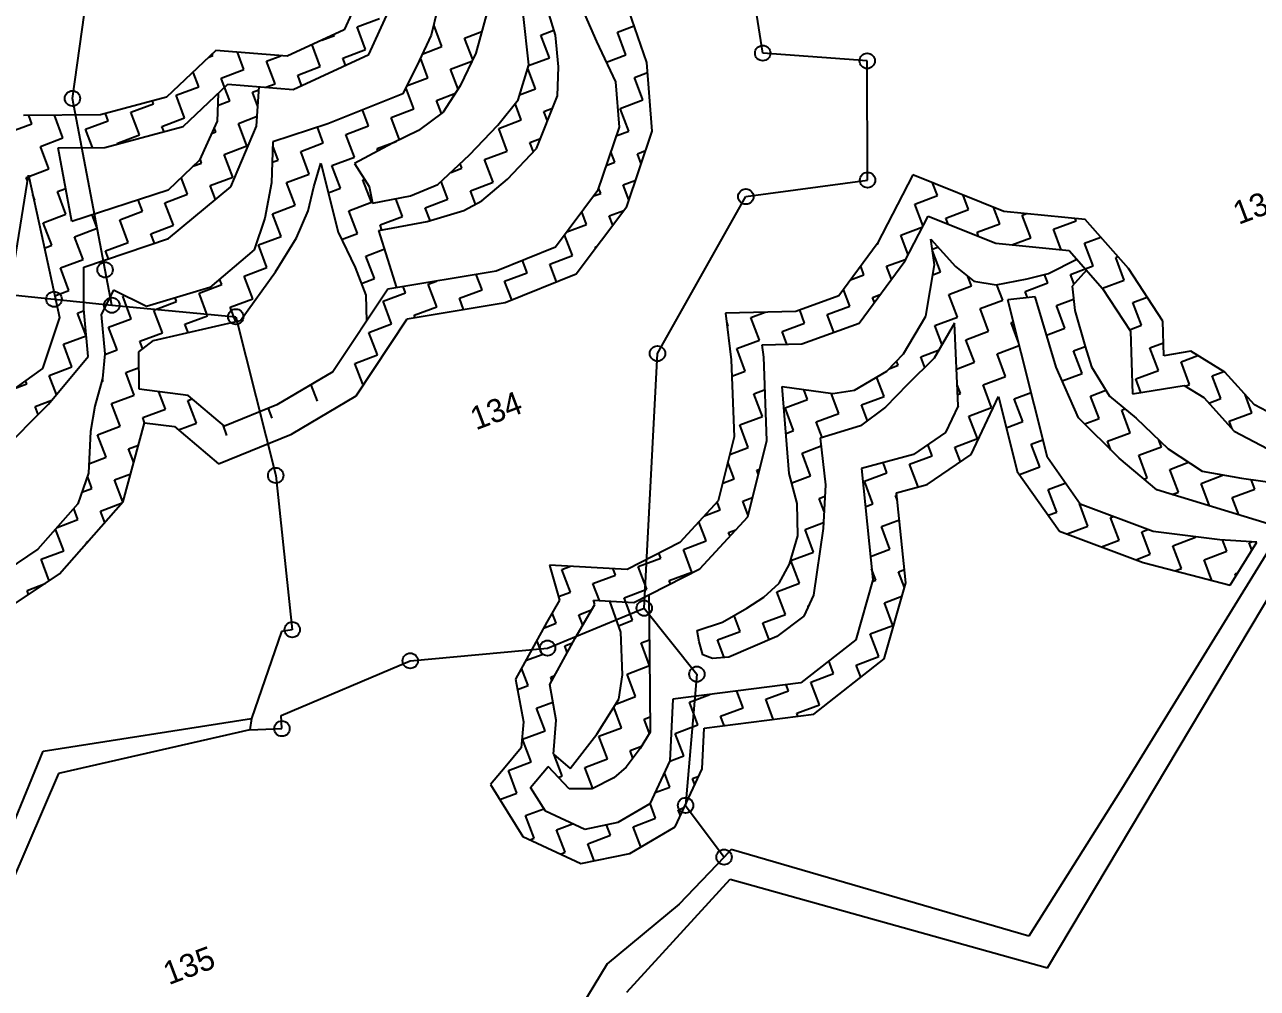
# Model space of a CAD drawing. Header units: metres. Extents: x 307096 to 311250, y 1932270 to 1936190.
# Drawn here: x 309134.9 to 309634, y 1934529.3 to 1934919.7 of the extents above; entities that cross this region are included whole.
import ezdxf

# ---------------------------------------------------------------- set-up
doc = ezdxf.new("R2010")
doc.units = ezdxf.units.M
for name, color, linetype in [('POLY_HATCH', 12, 'Continuous'), ('POLY_PARCEL', 6, 'Continuous'), ('POLY_WATER', 4, 'Continuous'), ('TEXT_PARCEL', 7, 'Continuous')]:
    doc.layers.add(name, color=color, linetype=linetype)
doc.styles.add('TEXT_MAP', font='')
doc.styles.get('TEXT_MAP').set_extended_font_data('Kruti Dev 050')

msp = doc.modelspace()

# ---------------------------------------------------------------- linework, layer by layer
for centre in [(309433.74, 1934908.19), (309476.06, 1934905.06), (309154.28, 1934889.84), (309476.2, 1934856.77), (309426.91, 1934850.05), (309167.48, 1934820.4), (309146.8, 1934808.5), (309170.21, 1934806.06), (309220.41, 1934801.4), (309391.15, 1934786.49), (309236.56, 1934737.13), (309385.77, 1934683.34), (309243.27, 1934674.63), (309346.63, 1934667.17), (309291.06, 1934662.03), (309407.09, 1934656.6), (309239.11, 1934634.53), (309402.52, 1934603.44), (309418.1, 1934582.5)]:
    msp.add_circle(centre, 3.11)
at = {"layer": 'POLY_HATCH'}
for p, q in [((309278.09, 1934948.04), (309264.3, 1934917.58)), ((309274.3, 1934907.66), (309291.16, 1934944.91)), ((309324.34, 1934932.8), (309317.56, 1934908.14)), ((309386.81, 1934904.45), (309378.39, 1934928.92)), ((309302.01, 1934925.97), (309299.56, 1934915.4)), ((309339.05, 1934903.39), (309336.81, 1934924.25)), ((309349.81, 1934915.47), (309346.8, 1934925.58)), ((309361.53, 1934923.91), (309366.48, 1934912.92)), ((309264.3, 1934917.58), (309241.27, 1934906.95)), ((309299.56, 1934915.4), (309294.61, 1934905.09)), ((309351.02, 1934902.67), (309349.81, 1934915.47)), ((309212.3, 1934909.27), (309192.41, 1934890.29)), ((309241.27, 1934906.95), (309212.3, 1934909.27)), ((309317.56, 1934908.14), (309311.28, 1934894.93)), ((309366.48, 1934912.92), (309374.19, 1934896.62)), ((309243.66, 1934893.52), (309274.3, 1934907.66)), ((309294.61, 1934905.09), (309287.98, 1934891.75)), ((309334.71, 1934889.3), (309339.05, 1934903.39)), ((309389.01, 1934876.55), (309386.81, 1934904.45)), ((309350.65, 1934890.87), (309351.02, 1934902.67)), ((309199.07, 1934878.4), (309217.13, 1934895.64)), ((309217.13, 1934895.64), (309243.66, 1934893.52)), ((309228.79, 1934878.57), (309229.86, 1934894.62)), ((309311.28, 1934894.93), (309304.43, 1934884.31)), ((309374.19, 1934896.62), (309375.64, 1934878.21)), ((309192.41, 1934890.29), (309165.58, 1934883.17)), ((309213.21, 1934891.89), (309212.83, 1934880.57)), ((309287.98, 1934891.75), (309257.63, 1934879.49)), ((309326.54, 1934878.99), (309334.71, 1934889.3)), ((309342.19, 1934869.6), (309350.65, 1934890.87)), ((309165.58, 1934883.17), (309134.41, 1934882.89)), ((309304.43, 1934884.31), (309294.37, 1934876.89)), ((309167.36, 1934869.99), (309199.07, 1934878.4)), ((309212.83, 1934880.57), (309205.73, 1934864.88)), ((309218.37, 1934853.96), (309228.79, 1934878.57)), ((309257.63, 1934879.49), (309235.41, 1934872.32)), ((309314.99, 1934866.99), (309326.54, 1934878.99)), ((309375.64, 1934878.21), (309366.91, 1934852.34)), ((309294.37, 1934876.89), (309283.85, 1934871.72)), ((309378.73, 1934846.1), (309389.01, 1934876.55)), ((309148.51, 1934869.82), (309167.36, 1934869.99)), ((309154.01, 1934840.03), (309148.51, 1934869.82)), ((309235.41, 1934872.32), (309234.87, 1934855.64)), ((309283.85, 1934871.72), (309268.46, 1934863.51)), ((309330.41, 1934857.12), (309342.19, 1934869.6)), ((309205.73, 1934864.88), (309192.96, 1934852.72)), ((309252.06, 1934854.05), (309254.9, 1934863.56)), ((309254.9, 1934863.56), (309261.82, 1934835.63)), ((309268.46, 1934863.51), (309274.42, 1934854.1)), ((309302.24, 1934854.95), (309314.99, 1934866.99)), ((309129.32, 1934813.99), (309136.48, 1934858.73)), ((309136.48, 1934858.73), (309141.75, 1934834.67)), ((309494.59, 1934858.82), (309480.1, 1934830.94)), ((309531.34, 1934844.09), (309494.59, 1934858.82)), ((309193.19, 1934833.12), (309218.37, 1934853.96)), ((309234.87, 1934855.64), (309232.2, 1934841.37)), ((309249.7, 1934844.32), (309252.06, 1934854.05)), ((309274.42, 1934854.1), (309275.75, 1934847.37)), ((309291.11, 1934850.35), (309302.24, 1934854.95)), ((309320.04, 1934848.39), (309330.41, 1934857.12)), ((309192.96, 1934852.72), (309154.01, 1934840.03)), ((309275.75, 1934847.37), (309291.11, 1934850.35)), ((309312.69, 1934844.41), (309320.04, 1934848.39)), ((309366.91, 1934852.34), (309349.81, 1934829.6)), ((309245.01, 1934833.31), (309249.7, 1934844.32)), ((309297.86, 1934840.02), (309312.69, 1934844.41)), ((309358.16, 1934818.75), (309378.73, 1934846.1)), ((309564.29, 1934840.8), (309531.34, 1934844.09)), ((309232.2, 1934841.37), (309227.83, 1934828.47)), ((309278.37, 1934836.28), (309297.86, 1934840.02)), ((309491.33, 1934823.94), (309500.78, 1934842.12)), ((309500.78, 1934842.12), (309528.17, 1934831.14)), ((309581.85, 1934820.9), (309564.29, 1934840.8)), ((309141.75, 1934834.67), (309149.09, 1934801.07)), ((309158.85, 1934821.5), (309193.19, 1934833.12)), ((309236.49, 1934819.65), (309245.01, 1934833.31)), ((309261.82, 1934835.63), (309268.8, 1934821.39)), ((309285.61, 1934813.16), (309278.37, 1934836.28)), ((309227.83, 1934828.47), (309209.85, 1934813.25)), ((309349.81, 1934829.6), (309325.89, 1934819.91)), ((309480.1, 1934830.94), (309464.58, 1934809.89)), ((309503.25, 1934822.43), (309501.79, 1934832.88)), ((309501.79, 1934832.88), (309511.75, 1934821.78)), ((309528.17, 1934831.14), (309557.82, 1934828.19)), ((309557.82, 1934828.19), (309571.33, 1934812.87)), ((309472.83, 1934798.85), (309491.33, 1934823.94)), ((309549.43, 1934818.94), (309560.89, 1934824.7)), ((309158.91, 1934804.51), (309158.85, 1934821.5)), ((309222.26, 1934799.82), (309236.49, 1934819.65)), ((309268.8, 1934821.39), (309273.05, 1934810.13)), ((309325.89, 1934819.91), (309282.01, 1934812.56)), ((309329.5, 1934807.13), (309358.16, 1934818.75)), ((309499.82, 1934801.61), (309503.25, 1934822.43)), ((309511.75, 1934821.78), (309519.24, 1934815.8)), ((309540.87, 1934816.81), (309549.43, 1934818.94)), ((309564.87, 1934820.2), (309558.98, 1934813.72)), ((309595.8, 1934799.63), (309581.85, 1934820.9)), ((309209.85, 1934813.25), (309184.3, 1934805.59)), ((309519.24, 1934815.8), (309528.34, 1934814.29)), ((309528.34, 1934814.29), (309540.87, 1934816.81)), ((309558.98, 1934813.72), (309560.17, 1934803.99)), ((309170.95, 1934812.21), (309165.86, 1934802.25)), ((309184.3, 1934805.59), (309170.95, 1934812.21)), ((309282.01, 1934812.56), (309259.76, 1934779.13)), ((309273.05, 1934810.13), (309273.38, 1934799.6)), ((309464.58, 1934809.89), (309447.12, 1934803.56)), ((309544.03, 1934809.41), (309533.01, 1934808.31)), ((309549, 1934744.33), (309533.01, 1934808.31)), ((309552.55, 1934780.99), (309544.03, 1934809.41)), ((309571.33, 1934812.87), (309582.71, 1934795.52)), ((309160.65, 1934785.35), (309158.91, 1934804.51)), ((309289.83, 1934800.49), (309329.5, 1934807.13)), ((309447.12, 1934803.56), (309418.75, 1934802.91)), ((309560.17, 1934803.99), (309564.33, 1934789.33)), ((309149.09, 1934801.07), (309142.18, 1934780.45)), ((309165.86, 1934802.25), (309167.43, 1934786.37)), ((309187.1, 1934791.78), (309222.26, 1934799.82)), ((309269.08, 1934769.31), (309289.83, 1934800.49)), ((309418.75, 1934802.91), (309421.01, 1934783.93)), ((309449.58, 1934790.42), (309472.83, 1934798.85)), ((309490.72, 1934786.34), (309499.82, 1934801.61)), ((309511.4, 1934798.73), (309503.23, 1934784.65)), ((309512.85, 1934765.3), (309511.4, 1934798.73)), ((309596.19, 1934785.61), (309595.8, 1934799.63)), ((309582.71, 1934795.52), (309583.42, 1934770.13)), ((309181.21, 1934787.14), (309187.1, 1934791.78)), ((309433.57, 1934790.05), (309449.58, 1934790.42)), ((309434.18, 1934784.97), (309433.57, 1934790.05)), ((309564.33, 1934789.33), (309566.91, 1934781.04)), ((309144.6, 1934765.95), (309160.65, 1934785.35)), ((309167.43, 1934786.37), (309166.39, 1934776.33)), ((309181.29, 1934772.07), (309181.21, 1934787.14)), ((309421.01, 1934783.93), (309422.22, 1934752.7)), ((309435.48, 1934751.33), (309434.18, 1934784.97)), ((309483.98, 1934779.4), (309490.72, 1934786.34)), ((309503.23, 1934784.65), (309492.4, 1934773.96)), ((309607.11, 1934787.41), (309596.19, 1934785.61)), ((309620.87, 1934778.95), (309607.11, 1934787.41)), ((309142.18, 1934780.45), (309121.4, 1934765.61)), ((309259.76, 1934779.13), (309237.09, 1934765.68)), ((309470.91, 1934771.72), (309483.98, 1934779.4)), ((309561.66, 1934760.49), (309552.55, 1934780.99)), ((309566.91, 1934781.04), (309574.13, 1934769.19)), ((309632.84, 1934765.69), (309620.87, 1934778.95)), ((309166.39, 1934776.33), (309163.37, 1934765.15)), ((309492.4, 1934773.96), (309483.46, 1934764.82)), ((309583.42, 1934770.13), (309604.4, 1934773.59)), ((309604.4, 1934773.59), (309612.35, 1934768.7)), ((309201.16, 1934769.47), (309181.29, 1934772.07)), ((309215.8, 1934757.07), (309201.16, 1934769.47)), ((309242.96, 1934753.82), (309269.08, 1934769.31)), ((309444.49, 1934737.93), (309441.66, 1934773.17)), ((309441.66, 1934773.17), (309462.09, 1934770.32)), ((309462.09, 1934770.32), (309470.91, 1934771.72)), ((309518.21, 1934745.63), (309529.21, 1934769.1)), ((309529.21, 1934769.1), (309536.79, 1934738.73)), ((309574.13, 1934769.19), (309584.91, 1934760.32)), ((309612.35, 1934768.7), (309624.61, 1934755.1)), ((309125.01, 1934746.21), (309144.6, 1934765.95)), ((309163.37, 1934765.15), (309161.63, 1934754.85)), ((309237.09, 1934765.68), (309215.8, 1934757.07)), ((309483.46, 1934764.82), (309473.41, 1934757.17)), ((309512.85, 1934765.3), (309507.79, 1934754.51)), ((309647.95, 1934757.73), (309632.84, 1934765.69)), ((309174.82, 1934726.5), (309183.44, 1934758.48)), ((309183.44, 1934758.48), (309195.59, 1934756.89)), ((309578.02, 1934744.11), (309561.66, 1934760.49)), ((309584.91, 1934760.32), (309597.86, 1934747.88)), ((309161.63, 1934754.85), (309160.73, 1934738.04)), ((309195.59, 1934756.89), (309213.36, 1934741.85)), ((309213.36, 1934741.85), (309242.96, 1934753.82)), ((309473.41, 1934757.17), (309457.01, 1934752.25)), ((309507.79, 1934754.51), (309494.76, 1934745.64)), ((309624.61, 1934755.1), (309640.84, 1934746.57)), ((309422.22, 1934752.7), (309415.75, 1934726.82)), ((309427.73, 1934720.36), (309435.48, 1934751.33)), ((309457.01, 1934752.25), (309459.21, 1934733.28)), ((309494.76, 1934745.64), (309473.72, 1934739.89)), ((309500.36, 1934733.49), (309518.21, 1934745.63)), ((309562.34, 1934725.47), (309549, 1934744.33)), ((309593.39, 1934731.29), (309578.02, 1934744.11)), ((309597.86, 1934747.88), (309611.74, 1934738.81)), ((309473.72, 1934739.89), (309478.29, 1934694.81)), ((309536.79, 1934738.73), (309553.91, 1934714.54)), ((309611.74, 1934738.81), (309627.65, 1934736.01)), ((309160.73, 1934738.04), (309156.43, 1934725.57)), ((309447.74, 1934725.68), (309444.49, 1934737.93)), ((309487.97, 1934730.1), (309500.36, 1934733.49)), ((309627.65, 1934736.01), (309643.06, 1934733.85)), ((309459.21, 1934733.28), (309458.18, 1934715.57)), ((309491.68, 1934693.64), (309487.97, 1934730.1)), ((309638.35, 1934717.48), (309593.39, 1934731.29)), ((309156.43, 1934725.57), (309140.31, 1934707.22)), ((309149.07, 1934697.2), (309174.82, 1934726.5)), ((309415.75, 1934726.82), (309400.22, 1934709.88)), ((309448, 1934712.58), (309447.74, 1934725.68)), ((309591.82, 1934714.43), (309562.34, 1934725.47)), ((309408.34, 1934699.21), (309427.73, 1934720.36)), ((309458.18, 1934715.57), (309454.34, 1934688.54)), ((309553.91, 1934714.54), (309587.84, 1934701.83)), ((309618.83, 1934711.02), (309591.82, 1934714.43)), ((309400.22, 1934709.88), (309378.81, 1934698.98)), ((309444.62, 1934701.12), (309448, 1934712.58)), ((309633.76, 1934710.06), (309618.83, 1934711.02)), ((309622.99, 1934692.68), (309633.76, 1934710.06)), ((309140.31, 1934707.22), (309107.01, 1934685.05)), ((309378.81, 1934698.98), (309347.45, 1934700.8)), ((309347.45, 1934700.8), (309351.51, 1934686.62)), ((309381.62, 1934685.59), (309408.34, 1934699.21)), ((309440.35, 1934693.46), (309444.62, 1934701.12)), ((309587.84, 1934701.83), (309622.99, 1934692.68)), ((309112.78, 1934673.04), (309149.07, 1934697.2)), ((309434.21, 1934687.85), (309440.35, 1934693.46)), ((309478.29, 1934694.81), (309471.42, 1934670.51)), ((309482.95, 1934662.78), (309491.68, 1934693.64)), ((309387.67, 1934688.68), (309387.93, 1934664.57)), ((309454.34, 1934688.54), (309450.35, 1934680.15)), ((309351.51, 1934686.62), (309346.36, 1934677.72)), ((309357.85, 1934671.23), (309365.74, 1934684.86)), ((309365.74, 1934684.86), (309365.26, 1934686.54)), ((309365.26, 1934686.54), (309381.62, 1934685.59)), ((309376.25, 1934673.64), (309371.87, 1934686.16)), ((309427.38, 1934683.34), (309434.21, 1934687.85)), ((309417.41, 1934677.66), (309427.38, 1934683.34)), ((309450.35, 1934680.15), (309439.43, 1934671.91)), ((309346.36, 1934677.72), (309333.67, 1934654.64)), ((309377, 1934656.32), (309376.25, 1934673.64)), ((309407.15, 1934674.31), (309417.41, 1934677.66)), ((309408.06, 1934669.7), (309407.15, 1934674.31)), ((309347.5, 1934652.41), (309357.85, 1934671.23)), ((309409.48, 1934664.46), (309408.06, 1934669.7)), ((309439.43, 1934671.91), (309420.03, 1934663.49)), ((309471.42, 1934670.51), (309449.22, 1934653.09)), ((309387.93, 1934664.57), (309388.25, 1934633.06)), ((309413.37, 1934662.91), (309409.48, 1934664.46)), ((309420.03, 1934663.49), (309413.37, 1934662.91)), ((309454.51, 1934640.46), (309482.95, 1934662.78)), ((309333.67, 1934654.64), (309336.87, 1934637.35)), ((309375.51, 1934646.41), (309377, 1934656.32)), ((309350.17, 1934638.01), (309347.5, 1934652.41)), ((309449.22, 1934653.09), (309397.31, 1934646.43)), ((309366.53, 1934632.29), (309375.51, 1934646.41)), ((309397.31, 1934646.43), (309396.2, 1934621.46)), ((309410, 1934634.75), (309454.51, 1934640.46)), ((309336.87, 1934637.35), (309335.97, 1934626.74)), ((309349, 1934624.24), (309350.17, 1934638.01)), ((309409.27, 1934618.24), (309410, 1934634.75)), ((309355.82, 1934618.35), (309366.53, 1934632.29)), ((309388.25, 1934633.06), (309384.11, 1934626.54)), ((309335.97, 1934626.74), (309329.43, 1934618.9)), ((309349, 1934624.24), (309355.82, 1934618.35)), ((309384.11, 1934626.54), (309378.46, 1934618.91)), ((309329.43, 1934618.9), (309323.52, 1934611.93)), ((309339.79, 1934610.72), (309346.89, 1934619.23)), ((309355.33, 1934610.18), (309346.89, 1934619.23)), ((309378.46, 1934618.91), (309373.49, 1934614.56)), ((309396.2, 1934621.46), (309388.05, 1934604.08)), ((309373.49, 1934614.56), (309364.7, 1934610.14)), ((309398.27, 1934594.78), (309409.27, 1934618.24)), ((309323.52, 1934611.93), (309336.6, 1934590.83)), ((309345.74, 1934601.12), (309339.79, 1934610.72)), ((309364.7, 1934610.14), (309355.33, 1934610.18)), ((309388.05, 1934604.08), (309375.09, 1934596.46)), ((309361.68, 1934593.67), (309345.74, 1934601.12)), ((309375.09, 1934596.46), (309361.68, 1934593.67)), ((309379.91, 1934583.99), (309398.27, 1934594.78)), ((309336.6, 1934590.83), (309360.07, 1934579.85)), ((309360.07, 1934579.85), (309379.91, 1934583.99))]:
    msp.add_line(p, q, dxfattribs=at)
at = {"layer": 'POLY_HATCH', "linetype": 'Continuous'}
for p, q in [((309269.49, 1934918.78), (309278.65, 1934922.24)), ((309272.95, 1934909.62), (309269.49, 1934918.78)), ((309303.88, 1934910.83), (309300.55, 1934919.65)), ((309374.89, 1934916.69), (309381.71, 1934919.27)), ((309255.31, 1934913.43), (309260.34, 1934915.33)), ((309260.34, 1934915.33), (309260.2, 1934915.69)), ((309313.04, 1934914.28), (309319.96, 1934916.9)), ((309316.33, 1934905.56), (309313.04, 1934914.28)), ((309343.96, 1934915.49), (309349.22, 1934917.47)), ((309347.42, 1934906.33), (309343.96, 1934915.49)), ((309378.35, 1934907.54), (309374.89, 1934916.69)), ((309223.7, 1934901.51), (309221.04, 1934908.57)), ((309254.63, 1934902.71), (309251.29, 1934911.58)), ((309263.79, 1934906.17), (309272.95, 1934909.62)), ((309295.92, 1934907.83), (309303.88, 1934910.83)), ((309209.52, 1934906.62), (309211.09, 1934907.21)), ((309211.09, 1934907.21), (309210.84, 1934907.88)), ((309232.86, 1934904.96), (309238.68, 1934907.16)), ((309236.32, 1934895.81), (309232.86, 1934904.96)), ((309264.87, 1934903.31), (309263.79, 1934906.17)), ((309298.17, 1934898.22), (309295.15, 1934906.23)), ((309307.33, 1934901.67), (309316.04, 1934904.96)), ((309338.97, 1934903.14), (309347.42, 1934906.33)), ((309370.44, 1934904.55), (309378.35, 1934907.54)), ((309205.39, 1934894.6), (309203.15, 1934900.54)), ((309214.54, 1934898.05), (309223.7, 1934901.51)), ((309215.9, 1934894.46), (309214.54, 1934898.05)), ((309245.47, 1934899.26), (309254.63, 1934902.71)), ((309247.05, 1934895.08), (309245.47, 1934899.26)), ((309289.59, 1934894.98), (309298.17, 1934898.22)), ((309310.39, 1934893.55), (309307.33, 1934901.67)), ((309341.72, 1934893.72), (309338.61, 1934901.96)), ((309381.8, 1934898.38), (309387.13, 1934900.39)), ((309385.26, 1934889.22), (309381.8, 1934898.38)), ((309196.23, 1934891.15), (309205.39, 1934894.6)), ((309218, 1934888.9), (309215.9, 1934894.46)), ((309227.16, 1934892.35), (309229.78, 1934893.34)), ((309232.6, 1934894.41), (309236.32, 1934895.81)), ((309292.47, 1934885.6), (309289.22, 1934894.23)), ((309335.33, 1934891.31), (309341.72, 1934893.72)), ((309187.07, 1934887.69), (309186.67, 1934888.76)), ((309199.68, 1934881.99), (309196.23, 1934891.15)), ((309213.04, 1934887.03), (309218, 1934888.9)), ((309229.32, 1934886.61), (309227.16, 1934892.35)), ((309301.63, 1934889.06), (309309.38, 1934891.98)), ((309303.64, 1934883.72), (309301.63, 1934889.06)), ((309376.1, 1934885.76), (309385.26, 1934889.22)), ((309168.75, 1934880.78), (309167.65, 1934883.72)), ((309177.91, 1934884.24), (309187.07, 1934887.69)), ((309181.37, 1934875.08), (309177.91, 1934884.24)), ((309274.15, 1934878.69), (309271.71, 1934885.18)), ((309283.31, 1934882.15), (309292.47, 1934885.6)), ((309336.01, 1934881.11), (309333.5, 1934887.77)), ((309345.17, 1934884.56), (309348.66, 1934885.88)), ((309346.62, 1934880.73), (309345.17, 1934884.56)), ((309379.55, 1934876.61), (309376.1, 1934885.76)), ((309128.67, 1934876.12), (309137.82, 1934879.58)), ((309137.82, 1934879.58), (309136.57, 1934882.91)), ((309150.44, 1934873.87), (309146.99, 1934883)), ((309159.6, 1934877.33), (309168.75, 1934880.78)), ((309190.52, 1934878.53), (309199.68, 1934881.99)), ((309191.35, 1934876.35), (309190.52, 1934878.53)), ((309221.45, 1934879.74), (309229.06, 1934882.61)), ((309224.91, 1934870.58), (309221.45, 1934879.74)), ((309255.84, 1934871.79), (309253.44, 1934878.14)), ((309265, 1934875.24), (309274.15, 1934878.69)), ((309286.71, 1934873.13), (309283.31, 1934882.15)), ((309326.85, 1934877.65), (309336.01, 1934881.11)), ((309388.71, 1934880.06), (309388.73, 1934880.07)), ((309388.74, 1934880), (309388.71, 1934880.06)), ((309141.28, 1934870.42), (309150.44, 1934873.87)), ((309162.38, 1934869.94), (309159.6, 1934877.33)), ((309172.21, 1934871.62), (309181.37, 1934875.08)), ((309210.6, 1934875.64), (309212.3, 1934876.28)), ((309212.3, 1934876.28), (309211.66, 1934877.98)), ((309268.45, 1934866.08), (309265, 1934875.24)), ((309330.31, 1934868.49), (309326.85, 1934877.65)), ((309339.47, 1934871.95), (309343.77, 1934873.57)), ((309374.45, 1934874.68), (309379.55, 1934876.61)), ((309144.73, 1934861.26), (309141.28, 1934870.42)), ((309172.33, 1934871.31), (309172.21, 1934871.62)), ((309215.75, 1934867.13), (309224.91, 1934870.58)), ((309237.52, 1934864.88), (309235.35, 1934870.62)), ((309246.68, 1934868.33), (309255.84, 1934871.79)), ((309250.13, 1934859.17), (309246.68, 1934868.33)), ((309277.61, 1934869.54), (309285.32, 1934872.45)), ((309277.97, 1934868.58), (309277.61, 1934869.54)), ((309321.15, 1934865.04), (309330.31, 1934868.49)), ((309340.88, 1934868.21), (309339.47, 1934871.95)), ((309373.85, 1934863.99), (309372.26, 1934868.2)), ((309383.01, 1934867.45), (309386.36, 1934868.71)), ((309203.06, 1934862.34), (309206.59, 1934863.67)), ((309206.59, 1934863.67), (309205.95, 1934865.37)), ((309219.2, 1934857.97), (309215.75, 1934867.13)), ((309235.14, 1934863.98), (309237.52, 1934864.88)), ((309259.29, 1934862.63), (309268.45, 1934866.08)), ((309311.99, 1934861.58), (309311.27, 1934863.49)), ((309324.6, 1934855.88), (309321.15, 1934865.04)), ((309370.4, 1934862.69), (309373.85, 1934863.99)), ((309384.55, 1934863.35), (309383.01, 1934867.45)), ((309135.58, 1934857.81), (309136.38, 1934858.11)), ((309136.6, 1934858.19), (309144.73, 1934861.26)), ((309240.98, 1934855.72), (309250.13, 1934859.17)), ((309262.75, 1934853.47), (309259.29, 1934862.63)), ((309307.44, 1934859.87), (309311.99, 1934861.58)), ((309136.11, 1934856.4), (309135.58, 1934857.81)), ((309148.19, 1934852.1), (309151.55, 1934853.37)), ((309200.89, 1934851.06), (309198.33, 1934857.84)), ((309210.05, 1934854.51), (309219.2, 1934857.97)), ((309212.19, 1934848.84), (309210.05, 1934854.51)), ((309244.43, 1934846.56), (309240.98, 1934855.72)), ((309257.86, 1934851.63), (309262.75, 1934853.47)), ((309271.9, 1934856.92), (309272.49, 1934857.14)), ((309275.36, 1934847.77), (309271.9, 1934856.92)), ((309306.29, 1934848.97), (309303.56, 1934856.2)), ((309315.45, 1934852.43), (309324.6, 1934855.88)), ((309368.15, 1934851.38), (309367.32, 1934853.56)), ((309377.3, 1934854.84), (309382.32, 1934856.73)), ((309379.61, 1934848.71), (309377.3, 1934854.84)), ((309504.48, 1934850.5), (309502.54, 1934855.63)), ((309139.03, 1934848.65), (309138.22, 1934850.8)), ((309138.72, 1934848.53), (309139.03, 1934848.65)), ((309151.64, 1934842.94), (309148.19, 1934852.1)), ((309182.57, 1934844.15), (309180.83, 1934848.77)), ((309191.73, 1934847.6), (309200.89, 1934851.06)), ((309287.97, 1934842.06), (309285.27, 1934849.22)), ((309297.13, 1934845.52), (309306.29, 1934848.97)), ((309317.49, 1934847.01), (309315.45, 1934852.43)), ((309365.42, 1934850.35), (309368.15, 1934851.38)), ((309495.32, 1934847.04), (309504.48, 1934850.5)), ((309517.09, 1934844.8), (309514.86, 1934850.69)), ((309173.41, 1934840.69), (309182.57, 1934844.15)), ((309195.18, 1934838.45), (309191.73, 1934847.6)), ((309235.27, 1934843.11), (309244.43, 1934846.56)), ((309238.73, 1934833.95), (309235.27, 1934843.11)), ((309266.2, 1934844.31), (309275.36, 1934847.77)), ((309269.66, 1934835.15), (309266.2, 1934844.31)), ((309299.07, 1934840.38), (309297.13, 1934845.52)), ((309362.44, 1934838.77), (309360.53, 1934843.85)), ((309371.6, 1934842.22), (309377.48, 1934844.44)), ((309498.69, 1934838.1), (309495.32, 1934847.04)), ((309507.93, 1934841.34), (309517.09, 1934844.8)), ((309529.7, 1934839.09), (309527.19, 1934845.75)), ((309538.86, 1934842.55), (309540.52, 1934843.17)), ((309142.48, 1934839.49), (309151.64, 1934842.94)), ((309145.94, 1934830.33), (309142.48, 1934839.49)), ((309164.26, 1934837.24), (309162.2, 1934842.7)), ((309176.87, 1934831.54), (309173.41, 1934840.69)), ((309186.03, 1934834.99), (309195.18, 1934838.45)), ((309278.81, 1934838.61), (309287.97, 1934842.06)), ((309279.6, 1934836.52), (309278.81, 1934838.61)), ((309354.43, 1934835.75), (309362.44, 1934838.77)), ((309373.01, 1934838.49), (309371.6, 1934842.22)), ((309508.86, 1934838.88), (309507.93, 1934841.34)), ((309520.54, 1934835.64), (309529.7, 1934839.09)), ((309542.31, 1934833.39), (309538.86, 1934842.55)), ((309551.47, 1934836.84), (309560.63, 1934840.3)), ((309560.63, 1934840.3), (309560.29, 1934841.2)), ((309155.1, 1934833.79), (309164.26, 1934837.24)), ((309158.55, 1934824.63), (309155.1, 1934833.79)), ((309187.46, 1934831.18), (309186.03, 1934834.99)), ((309229.57, 1934830.49), (309238.73, 1934833.95)), ((309263.24, 1934832.73), (309269.66, 1934835.15)), ((309356.74, 1934826.16), (309353.56, 1934834.59)), ((309489.61, 1934834.43), (309498.53, 1934837.8)), ((309492.63, 1934826.44), (309489.61, 1934834.43)), ((309521.18, 1934833.94), (309520.54, 1934835.64)), ((309534.65, 1934830.5), (309542.31, 1934833.39)), ((309554.62, 1934828.51), (309551.47, 1934836.84)), ((309564.08, 1934831.14), (309570.63, 1934833.61)), ((309142.95, 1934829.2), (309145.94, 1934830.33)), ((309167.71, 1934828.08), (309176.87, 1934831.54)), ((309233.02, 1934821.33), (309229.57, 1934830.49)), ((309273.11, 1934825.99), (309280.7, 1934828.86)), ((309365.9, 1934829.61), (309366.5, 1934829.84)), ((309366.04, 1934829.23), (309365.9, 1934829.61)), ((309480, 1934830.8), (309480.46, 1934830.98)), ((309480.46, 1934830.98), (309480.31, 1934831.36)), ((309502.36, 1934828.78), (309504.68, 1934829.65)), ((309505.68, 1934819.57), (309502.45, 1934828.13)), ((309567.54, 1934821.98), (309564.08, 1934831.14)), ((309149.39, 1934821.17), (309158.55, 1934824.63)), ((309168.91, 1934824.9), (309167.71, 1934828.08)), ((309276.56, 1934816.84), (309273.11, 1934825.99)), ((309338.42, 1934819.25), (309336.54, 1934824.23)), ((309347.58, 1934822.7), (309356.74, 1934826.16)), ((309483.91, 1934821.82), (309491.77, 1934824.78)), ((309576.7, 1934825.44), (309577.56, 1934825.76)), ((309580.15, 1934816.28), (309576.7, 1934825.44)), ((309152.85, 1934812.01), (309149.39, 1934821.17)), ((309223.86, 1934817.88), (309233.02, 1934821.33)), ((309320.11, 1934812.34), (309317.76, 1934818.55)), ((309329.26, 1934815.79), (309338.42, 1934819.25)), ((309350.28, 1934815.55), (309347.58, 1934822.7)), ((309469.31, 1934816.31), (309474.75, 1934818.36)), ((309474.75, 1934818.36), (309473.42, 1934821.89)), ((309485.89, 1934816.56), (309483.91, 1934821.82)), ((309502.59, 1934818.4), (309505.68, 1934819.57)), ((309549.22, 1934815.07), (309547.91, 1934818.56)), ((309558.38, 1934818.53), (309564.35, 1934820.78)), ((309559.84, 1934814.66), (309558.38, 1934818.53)), ((309564.35, 1934820.78), (309567.54, 1934821.98)), ((309205.55, 1934810.97), (309214.71, 1934814.43)), ((309214.71, 1934814.43), (309213.87, 1934816.65)), ((309227.32, 1934808.72), (309223.86, 1934817.88)), ((309271.27, 1934814.84), (309276.56, 1934816.84)), ((309289.18, 1934811.13), (309288.24, 1934813.6)), ((309298.34, 1934814.59), (309301.7, 1934815.86)), ((309301.79, 1934805.43), (309298.34, 1934814.59)), ((309332.13, 1934808.2), (309329.26, 1934815.79)), ((309509.14, 1934810.41), (309518.29, 1934813.87)), ((309518.29, 1934813.87), (309516.84, 1934817.72)), ((309530.91, 1934808.16), (309528.58, 1934814.34)), ((309540.06, 1934811.62), (309549.22, 1934815.07)), ((309571.28, 1934812.93), (309580.15, 1934816.28)), ((309147.17, 1934809.87), (309152.85, 1934812.01)), ((309174.62, 1934809.77), (309175.33, 1934810.03)), ((309178.07, 1934800.61), (309174.62, 1934809.77)), ((309196.39, 1934807.52), (309195.81, 1934809.04)), ((309209, 1934801.81), (309205.55, 1934810.97)), ((309218.16, 1934805.27), (309227.32, 1934808.72)), ((309280.02, 1934807.68), (309289.18, 1934811.13)), ((309310.95, 1934808.88), (309320.11, 1934812.34)), ((309312.67, 1934804.31), (309310.95, 1934808.88)), ((309469.05, 1934805.75), (309466.5, 1934812.5)), ((309478.21, 1934809.21), (309481.34, 1934810.39)), ((309478.97, 1934807.18), (309478.21, 1934809.21)), ((309512.59, 1934801.25), (309509.14, 1934810.41)), ((309521.75, 1934804.71), (309530.91, 1934808.16)), ((309541.01, 1934809.11), (309540.06, 1934811.62)), ((309552.68, 1934805.91), (309559.62, 1934808.53)), ((309583.61, 1934807.12), (309589.44, 1934809.32)), ((309156.3, 1934802.86), (309158.97, 1934803.86)), ((309187.23, 1934804.06), (309196.39, 1934807.52)), ((309190.69, 1934794.9), (309187.23, 1934804.06)), ((309220.38, 1934799.39), (309218.16, 1934805.27)), ((309283.47, 1934798.52), (309280.02, 1934807.68)), ((309292.63, 1934801.97), (309301.79, 1934805.43)), ((309428.96, 1934801.09), (309434.76, 1934803.28)), ((309450.73, 1934798.84), (309448.73, 1934804.15)), ((309459.89, 1934802.3), (309469.05, 1934805.75)), ((309525.2, 1934795.55), (309521.75, 1934804.71)), ((309556.13, 1934796.76), (309552.68, 1934805.91)), ((309587.06, 1934797.96), (309583.61, 1934807.12)), ((309159.76, 1934793.7), (309156.3, 1934802.86)), ((309168.92, 1934797.15), (309178.07, 1934800.61)), ((309199.84, 1934798.36), (309209, 1934801.81)), ((309201.12, 1934794.98), (309199.84, 1934798.36)), ((309274.32, 1934795.07), (309283.47, 1934798.52)), ((309292.99, 1934801.02), (309292.63, 1934801.97)), ((309419.8, 1934797.64), (309419.18, 1934799.28)), ((309432.42, 1934791.93), (309428.96, 1934801.09)), ((309441.57, 1934795.39), (309450.73, 1934798.84)), ((309462.59, 1934795.13), (309459.89, 1934802.3)), ((309503.43, 1934797.8), (309512.59, 1934801.25)), ((309534.36, 1934799), (309535.25, 1934799.34)), ((309537.25, 1934791.34), (309534.36, 1934799)), ((309150.6, 1934790.24), (309159.76, 1934793.7)), ((309172.37, 1934787.99), (309168.92, 1934797.15)), ((309181.53, 1934791.45), (309190.69, 1934794.9)), ((309277.77, 1934785.91), (309274.32, 1934795.07)), ((309419.4, 1934797.48), (309419.8, 1934797.64)), ((309443.5, 1934790.28), (309441.57, 1934795.39)), ((309506.36, 1934790.04), (309503.43, 1934797.8)), ((309516.04, 1934792.1), (309525.2, 1934795.55)), ((309548.67, 1934793.94), (309556.13, 1934796.76)), ((309582.29, 1934796.16), (309587.06, 1934797.96)), ((309154.05, 1934781.09), (309150.6, 1934790.24)), ((309182.71, 1934788.32), (309181.53, 1934791.45)), ((309423.26, 1934788.48), (309432.42, 1934791.93)), ((309426.71, 1934779.32), (309423.26, 1934788.48)), ((309519.5, 1934782.94), (309516.04, 1934792.1)), ((309528.66, 1934786.39), (309537.64, 1934789.78)), ((309559.59, 1934787.6), (309564.31, 1934789.38)), ((309590.52, 1934788.8), (309596.04, 1934790.89)), ((309593.97, 1934779.64), (309590.52, 1934788.8)), ((309167.4, 1934786.12), (309172.37, 1934787.99)), ((309268.61, 1934782.45), (309277.77, 1934785.91)), ((309488.57, 1934781.73), (309487.92, 1934783.46)), ((309497.73, 1934785.19), (309505.17, 1934787.99)), ((309499.37, 1934780.84), (309497.73, 1934785.19)), ((309532.11, 1934777.23), (309528.66, 1934786.39)), ((309563.04, 1934778.44), (309559.59, 1934787.6)), ((309603.13, 1934783.1), (309609.94, 1934785.67)), ((309144.9, 1934777.63), (309154.05, 1934781.09)), ((309175.82, 1934778.84), (309181.24, 1934780.88)), ((309179.28, 1934769.68), (309175.82, 1934778.84)), ((309271.78, 1934774.07), (309268.61, 1934782.45)), ((309421.27, 1934777.27), (309426.71, 1934779.32)), ((309484.9, 1934780.35), (309488.57, 1934781.73)), ((309512.21, 1934780.19), (309519.5, 1934782.94)), ((309555.03, 1934775.42), (309563.04, 1934778.44)), ((309584.81, 1934776.19), (309593.97, 1934779.64)), ((309606.58, 1934773.94), (309603.13, 1934783.1)), ((309615.74, 1934777.4), (309620.49, 1934779.19)), ((309130.78, 1934772.31), (309135.74, 1934774.18)), ((309135.74, 1934774.18), (309135.24, 1934775.49)), ((309147.83, 1934769.85), (309144.9, 1934777.63)), ((309166.07, 1934775.16), (309166.67, 1934775.38)), ((309166.67, 1934775.38), (309166.36, 1934776.2)), ((309253.46, 1934767.16), (309250.92, 1934773.88)), ((309482.87, 1934769.12), (309479.89, 1934777)), ((309513.8, 1934770.32), (309512.49, 1934773.8)), ((309522.95, 1934773.78), (309532.11, 1934777.23)), ((309526.41, 1934764.62), (309522.95, 1934773.78)), ((309586.88, 1934770.7), (309584.81, 1934776.19)), ((309604.87, 1934773.3), (309606.58, 1934773.94)), ((309619.2, 1934768.24), (309615.74, 1934777.4)), ((309170.12, 1934766.22), (309179.28, 1934769.68)), ((309191.89, 1934763.97), (309189.23, 1934771.03)), ((309430.17, 1934770.16), (309434.69, 1934771.87)), ((309433.62, 1934761), (309430.17, 1934770.16)), ((309451.94, 1934767.91), (309450.42, 1934771.95)), ((309464.55, 1934762.21), (309461.46, 1934770.41)), ((309473.71, 1934765.66), (309482.87, 1934769.12)), ((309512.65, 1934769.89), (309513.8, 1934770.32)), ((309535.57, 1934768.08), (309542.42, 1934770.66)), ((309566.5, 1934769.28), (309572.66, 1934771.61)), ((309569.95, 1934760.12), (309566.5, 1934769.28)), ((309614.4, 1934766.43), (309619.2, 1934768.24)), ((309631.81, 1934762.53), (309629.03, 1934769.91)), ((309139.19, 1934765.02), (309145.94, 1934767.56)), ((309140.43, 1934761.74), (309139.19, 1934765.02)), ((309173.58, 1934757.07), (309170.12, 1934766.22)), ((309182.73, 1934760.52), (309191.89, 1934763.97)), ((309201.05, 1934767.43), (309202.79, 1934768.09)), ((309204.5, 1934758.27), (309201.05, 1934767.43)), ((309235.14, 1934760.25), (309233.62, 1934764.28)), ((309442.78, 1934764.46), (309451.94, 1934767.91)), ((309446.23, 1934755.3), (309442.78, 1934764.46)), ((309476.13, 1934759.24), (309473.71, 1934765.66)), ((309517.25, 1934761.17), (309526.41, 1934764.62)), ((309539.02, 1934758.92), (309535.57, 1934768.08)), ((309579.11, 1934763.58), (309580.37, 1934764.05)), ((309582.56, 1934754.42), (309579.11, 1934763.58)), ((309183.51, 1934758.47), (309182.73, 1934760.52)), ((309197.21, 1934755.52), (309204.5, 1934758.27)), ((309424.46, 1934757.55), (309433.62, 1934761)), ((309455.39, 1934758.76), (309464.55, 1934762.21)), ((309457.76, 1934752.48), (309455.39, 1934758.76)), ((309520.7, 1934752.01), (309517.25, 1934761.17)), ((309532.38, 1934756.41), (309539.02, 1934758.92)), ((309564.2, 1934757.95), (309569.95, 1934760.12)), ((309622.65, 1934759.08), (309631.81, 1934762.53)), ((309623.82, 1934755.98), (309622.65, 1934759.08)), ((309164.42, 1934753.61), (309173.58, 1934757.07)), ((309167.87, 1934744.45), (309164.42, 1934753.61)), ((309216.83, 1934753.34), (309215.24, 1934757.55)), ((309427.92, 1934748.39), (309424.46, 1934757.55)), ((309443.19, 1934754.15), (309446.23, 1934755.3)), ((309573.4, 1934750.96), (309582.56, 1934754.42)), ((309177.03, 1934747.91), (309180.99, 1934749.4)), ((309420.44, 1934745.57), (309427.92, 1934748.39)), ((309449.69, 1934746.14), (309457.38, 1934749.04)), ((309502.39, 1934745.1), (309500.67, 1934749.66)), ((309511.55, 1934748.55), (309520.7, 1934752.01)), ((309513.78, 1934742.62), (309511.55, 1934748.55)), ((309542.47, 1934749.76), (309547.2, 1934751.54)), ((309545.93, 1934740.6), (309542.47, 1934749.76)), ((309574.76, 1934747.38), (309573.4, 1934750.96)), ((309586.02, 1934745.26), (309595.17, 1934748.72)), ((309595.17, 1934748.72), (309594.14, 1934751.45)), ((309160.94, 1934741.84), (309167.87, 1934744.45)), ((309179.11, 1934742.4), (309177.03, 1934747.91)), ((309453.14, 1934736.98), (309449.69, 1934746.14)), ((309493.23, 1934741.64), (309502.39, 1934745.1)), ((309589.47, 1934736.1), (309586.02, 1934745.26)), ((309422.21, 1934735.78), (309419.67, 1934742.51)), ((309431.37, 1934739.23), (309432.57, 1934739.69)), ((309432.02, 1934737.5), (309431.37, 1934739.23)), ((309484.07, 1934738.19), (309482.52, 1934742.3)), ((309496.68, 1934732.49), (309493.23, 1934741.64)), ((309537.67, 1934737.49), (309545.93, 1934740.6)), ((309598.63, 1934739.56), (309606.21, 1934742.42)), ((309602.08, 1934730.4), (309598.63, 1934739.56)), ((309161.88, 1934732.61), (309160.3, 1934736.79)), ((309171.33, 1934735.29), (309177.85, 1934737.76)), ((309174.69, 1934726.36), (309171.33, 1934735.29)), ((309417.55, 1934734.02), (309422.21, 1934735.78)), ((309445.5, 1934734.1), (309453.14, 1934736.98)), ((309474.91, 1934734.74), (309484.07, 1934738.19)), ((309478.37, 1934725.58), (309474.91, 1934734.74)), ((309549.38, 1934731.44), (309556.28, 1934734.04)), ((309588.2, 1934735.62), (309589.47, 1934736.1)), ((309611.24, 1934733.85), (309620.36, 1934737.29)), ((309614.68, 1934724.75), (309611.24, 1934733.85)), ((309633.01, 1934731.6), (309631.56, 1934735.46)), ((309158.06, 1934730.29), (309162.17, 1934731.84)), ((309162.17, 1934731.84), (309161.88, 1934732.61)), ((309456.6, 1934727.83), (309458.94, 1934728.71)), ((309487.53, 1934729.03), (309488.06, 1934729.23)), ((309488.29, 1934727.01), (309487.53, 1934729.03)), ((309496.67, 1934732.48), (309496.68, 1934732.49)), ((309552.84, 1934722.28), (309549.38, 1934731.44)), ((309599.48, 1934729.42), (309602.08, 1934730.4)), ((309623.85, 1934728.15), (309633.01, 1934731.6)), ((309156.46, 1934719.23), (309154.78, 1934723.69)), ((309165.62, 1934722.68), (309174.35, 1934725.98)), ((309416.51, 1934723.17), (309415.31, 1934726.34)), ((309425.67, 1934726.62), (309429.68, 1934728.13)), ((309427.85, 1934720.83), (309425.67, 1934726.62)), ((309458.59, 1934722.55), (309456.6, 1934727.83)), ((309475.29, 1934724.42), (309478.37, 1934725.58)), ((309562, 1934725.74), (309562.12, 1934725.78)), ((309565.45, 1934716.58), (309562, 1934725.74)), ((309626.51, 1934721.12), (309623.85, 1934728.15)), ((309148.08, 1934716.07), (309156.46, 1934719.23)), ((309167.38, 1934718.03), (309165.62, 1934722.68)), ((309410.23, 1934720.8), (309416.51, 1934723.17)), ((309481.82, 1934716.42), (309489.09, 1934719.16)), ((309549.36, 1934720.97), (309552.84, 1934722.28)), ((309574.61, 1934720.04), (309575.73, 1934720.46)), ((309578.06, 1934710.88), (309574.61, 1934720.04)), ((309150.76, 1934706.61), (309147.46, 1934715.36)), ((309410.81, 1934710.55), (309407.9, 1934718.26)), ((309419.96, 1934714.01), (309422.93, 1934715.13)), ((309420.53, 1934712.51), (309419.96, 1934714.01)), ((309450.89, 1934715.21), (309458.33, 1934718.02)), ((309454.35, 1934706.06), (309450.89, 1934715.21)), ((309485.28, 1934707.26), (309481.82, 1934716.42)), ((309556.98, 1934713.39), (309565.45, 1934716.58)), ((309587.22, 1934714.33), (309589.64, 1934715.24)), ((309590.68, 1934705.17), (309587.22, 1934714.33)), ((309159.92, 1934710.07), (309160.61, 1934710.33)), ((309160.06, 1934709.7), (309159.92, 1934710.07)), ((309401.65, 1934707.1), (309410.81, 1934710.55)), ((309570.9, 1934708.17), (309578.06, 1934710.88)), ((309599.83, 1934708.63), (309608.99, 1934712.08)), ((309603.29, 1934699.47), (309599.83, 1934708.63)), ((309608.99, 1934712.08), (309608.92, 1934712.27)), ((309621.61, 1934706.38), (309619.88, 1934710.96)), ((309630.76, 1934709.83), (309631.71, 1934710.19)), ((309631.84, 1934706.97), (309630.76, 1934709.83)), ((309141.6, 1934703.16), (309150.76, 1934706.61)), ((309383.33, 1934700.19), (309392.49, 1934703.64)), ((309392.49, 1934703.64), (309391.76, 1934705.57)), ((309405.1, 1934697.94), (309401.65, 1934707.1)), ((309445.19, 1934702.6), (309454.35, 1934706.06)), ((309477.33, 1934704.26), (309485.28, 1934707.26)), ((309584.81, 1934702.96), (309590.68, 1934705.17)), ((309612.45, 1934702.92), (309621.61, 1934706.38)), ((309144.9, 1934694.42), (309141.6, 1934703.16)), ((309352.4, 1934698.99), (309355.9, 1934700.31)), ((309355.86, 1934689.83), (309352.4, 1934698.99)), ((309374.17, 1934696.74), (309373.21, 1934699.3)), ((309386.79, 1934691.03), (309383.33, 1934700.19)), ((309448.64, 1934693.44), (309445.19, 1934702.6)), ((309479.57, 1934694.65), (309477.84, 1934699.23)), ((309488.73, 1934698.1), (309491.13, 1934699.01)), ((309600.68, 1934698.49), (309603.29, 1934699.47)), ((309615.58, 1934694.61), (309612.45, 1934702.92)), ((309365.01, 1934693.28), (309374.17, 1934696.74)), ((309395.94, 1934694.49), (309405.1, 1934697.94)), ((309396.45, 1934693.15), (309395.94, 1934694.49)), ((309439.49, 1934689.99), (309448.64, 1934693.44)), ((309478.09, 1934694.09), (309479.57, 1934694.65)), ((309491.14, 1934691.73), (309488.73, 1934698.1)), ((309625.06, 1934697.22), (309626.03, 1934697.59)), ((309625.34, 1934696.47), (309625.06, 1934697.22)), ((309135.9, 1934690.55), (309143.24, 1934693.32)), ((309136.54, 1934688.85), (309135.9, 1934690.55)), ((309351.1, 1934688.03), (309355.86, 1934689.83)), ((309367.61, 1934686.41), (309365.01, 1934693.28)), ((309377.63, 1934687.58), (309386.79, 1934691.03)), ((309442.94, 1934680.83), (309439.49, 1934689.99)), ((309378.3, 1934685.79), (309377.63, 1934687.58)), ((309381.08, 1934678.42), (309378.3, 1934685.79)), ((309452.1, 1934684.28), (309452.37, 1934684.39)), ((309452.2, 1934684.03), (309452.1, 1934684.28)), ((309483.03, 1934685.49), (309490.13, 1934688.17)), ((309486.48, 1934676.33), (309483.03, 1934685.49)), ((309350.15, 1934677.21), (309348.54, 1934681.49)), ((309359.31, 1934680.67), (309364.43, 1934682.6)), ((309360.89, 1934676.48), (309359.31, 1934680.67)), ((309375.34, 1934676.25), (309381.08, 1934678.42)), ((309424.62, 1934673.92), (309422.19, 1934680.38)), ((309433.78, 1934677.38), (309442.94, 1934680.83)), ((309345.02, 1934675.28), (309350.15, 1934677.21)), ((309415.47, 1934670.47), (309424.62, 1934673.92)), ((309436.35, 1934670.57), (309433.78, 1934677.38)), ((309477.32, 1934672.88), (309486.48, 1934676.33)), ((309344.45, 1934664.6), (309342.29, 1934670.32)), ((309353.61, 1934668.06), (309356.76, 1934669.25)), ((309384.54, 1934669.26), (309387.86, 1934670.52)), ((309387.97, 1934660.15), (309384.54, 1934669.26)), ((309418.16, 1934663.33), (309415.47, 1934670.47)), ((309480.78, 1934663.72), (309477.32, 1934672.88)), ((309337.76, 1934662.08), (309344.45, 1934664.6)), ((309354.62, 1934665.36), (309353.61, 1934668.06)), ((309471.62, 1934660.26), (309480.78, 1934663.72)), ((309338.75, 1934651.99), (309336.09, 1934659.04)), ((309378.83, 1934656.65), (309387.97, 1934660.1)), ((309462.46, 1934656.81), (309460.52, 1934661.96)), ((309473.48, 1934655.35), (309471.62, 1934660.26)), ((309347.9, 1934655.44), (309349.5, 1934656.05)), ((309348.42, 1934654.08), (309347.9, 1934655.44)), ((309382.29, 1934647.49), (309378.83, 1934656.65)), ((309453.3, 1934653.36), (309462.46, 1934656.81)), ((309334.46, 1934650.37), (309338.75, 1934651.99)), ((309425.83, 1934642.99), (309423.28, 1934649.76)), ((309434.99, 1934646.45), (309444.15, 1934649.9)), ((309444.15, 1934649.9), (309443.23, 1934652.32)), ((309456.76, 1934644.2), (309453.3, 1934653.36)), ((309342.2, 1934642.83), (309348.81, 1934645.32)), ((309374.28, 1934644.47), (309382.29, 1934647.49)), ((309404.06, 1934645.24), (309412.3, 1934648.35)), ((309407.51, 1934636.08), (309404.06, 1934645.24)), ((309438.04, 1934638.35), (309434.99, 1934646.45)), ((309447.6, 1934640.74), (309456.76, 1934644.2)), ((309345.65, 1934633.67), (309342.2, 1934642.83)), ((309376.58, 1934634.88), (309373.46, 1934643.17)), ((309385.74, 1934638.33), (309388.19, 1934639.26)), ((309416.67, 1934639.54), (309425.83, 1934642.99)), ((309418.09, 1934635.79), (309416.67, 1934639.54)), ((309448.02, 1934639.63), (309447.6, 1934640.74)), ((309336.5, 1934630.22), (309345.65, 1934633.67)), ((309367.43, 1934631.42), (309376.58, 1934634.88)), ((309387.93, 1934632.54), (309385.74, 1934638.33)), ((309398.35, 1934632.63), (309407.51, 1934636.08)), ((309339.95, 1934621.06), (309336.5, 1934630.22)), ((309370.88, 1934622.26), (309367.43, 1934631.42)), ((309401.81, 1934623.47), (309398.35, 1934632.63)), ((309352.56, 1934615.36), (309349.32, 1934623.97)), ((309380.04, 1934625.72), (309384.7, 1934627.48)), ((309381.21, 1934622.62), (309380.04, 1934625.72)), ((309330.79, 1934617.61), (309339.95, 1934621.06)), ((309361.72, 1934618.81), (309370.88, 1934622.26)), ((309364.94, 1934610.27), (309361.72, 1934618.81)), ((309396.14, 1934621.33), (309401.81, 1934623.47)), ((309334.25, 1934608.45), (309330.79, 1934617.61)), ((309351.04, 1934614.78), (309352.56, 1934615.36)), ((309396.11, 1934610.86), (309393.93, 1934616.62)), ((309405.26, 1934614.31), (309407.89, 1934615.3)), ((309406.23, 1934611.76), (309405.26, 1934614.31)), ((309390.18, 1934608.62), (309396.11, 1934610.86)), ((309327.3, 1934605.83), (309334.25, 1934608.45)), ((309390.4, 1934598.24), (309388.14, 1934604.25)), ((309337.7, 1934599.29), (309345.14, 1934602.1)), ((309341.16, 1934590.13), (309337.7, 1934599.29)), ((309399.56, 1934601.7), (309401.93, 1934602.59)), ((309400.43, 1934599.39), (309399.56, 1934601.7)), ((309350.31, 1934593.59), (309356.71, 1934596)), ((309353.77, 1934584.43), (309350.31, 1934593.59)), ((309372.09, 1934591.34), (309370.51, 1934595.51)), ((309381.24, 1934594.79), (309390.4, 1934598.24)), ((309384.34, 1934586.59), (309381.24, 1934594.79)), ((309339.46, 1934589.49), (309341.16, 1934590.13)), ((309362.93, 1934587.88), (309372.09, 1934591.34)), ((309351.85, 1934583.7), (309353.77, 1934584.43)), ((309365.53, 1934580.99), (309362.93, 1934587.88))]:
    msp.add_line(p, q, dxfattribs=at)
at = {"layer": 'POLY_PARCEL'}
for p, q in [((309433.74, 1934908.19), (309411.37, 1935054.41)), ((309154.28, 1934889.84), (309165.29, 1934968.12)), ((309476.06, 1934905.06), (309433.74, 1934908.19)), ((309476.2, 1934856.77), (309476.06, 1934905.06)), ((309170.21, 1934806.06), (309154.28, 1934889.84)), ((309426.91, 1934850.05), (309476.2, 1934856.77)), ((309391.15, 1934786.49), (309426.91, 1934850.05)), ((309127.27, 1934810.53), (309170.21, 1934806.06)), ((309170.21, 1934806.06), (309220.41, 1934801.4)), ((309220.41, 1934801.4), (309236.56, 1934737.13)), ((309385.77, 1934683.34), (309391.15, 1934786.49)), ((309236.56, 1934737.13), (309243.27, 1934674.63)), ((309346.63, 1934667.17), (309385.77, 1934683.34)), ((309385.77, 1934683.34), (309407.09, 1934656.6)), ((309238.91, 1934673.85), (309226.74, 1934638.68)), ((309243.27, 1934674.63), (309238.91, 1934673.85)), ((309291.06, 1934662.03), (309346.63, 1934667.17)), ((309238.8, 1934639.91), (309291.06, 1934662.03)), ((309407.09, 1934656.6), (309402.52, 1934603.44)), ((309239.11, 1934634.53), (309238.8, 1934639.91)), ((309226.1, 1934634.09), (309239.11, 1934634.53)), ((309402.52, 1934603.44), (309418.1, 1934582.5))]:
    msp.add_line(p, q, dxfattribs=at)
at = {"layer": 'POLY_WATER'}
for p, q in [((309649.11, 1934724), (309579.01, 1934609.98)), ((309549.05, 1934537.65), (309654.05, 1934713.82)), ((309142.39, 1934625.43), (309226.74, 1934638.68)), ((309226.74, 1934638.68), (309226.1, 1934634.09)), ((309226.1, 1934634.09), (309148.6, 1934616.31)), ((309109.45, 1934545.06), (309142.39, 1934625.43)), ((309148.6, 1934616.31), (309115.31, 1934538.97)), ((309579.01, 1934609.98), (309541.5, 1934550.4)), ((309421.02, 1934585.55), (309418.1, 1934582.5)), ((309541.5, 1934550.4), (309421.02, 1934585.55)), ((309418.1, 1934582.5), (309399.9, 1934563.49)), ((309378.74, 1934527.73), (309420.59, 1934573.62)), ((309420.59, 1934573.62), (309549.05, 1934537.65)), ((309399.9, 1934563.49), (309370.83, 1934539.25)), ((309370.83, 1934539.25), (309350.93, 1934506.71))]:
    msp.add_line(p, q, dxfattribs=at)

# ---------------------------------------------------------------- texts
at = {"layer": 'TEXT_PARCEL', "style": 'TEXT_MAP'}
for s, p in [('132', (309626.43, 1934838.58)), ('134', (309317.62, 1934755.32)), ('135', (309193.28, 1934530.57))]:
    msp.add_text(s, height=9.397, rotation=20.6667, dxfattribs=at).set_placement(p)

doc.saveas('drawing.dxf')
